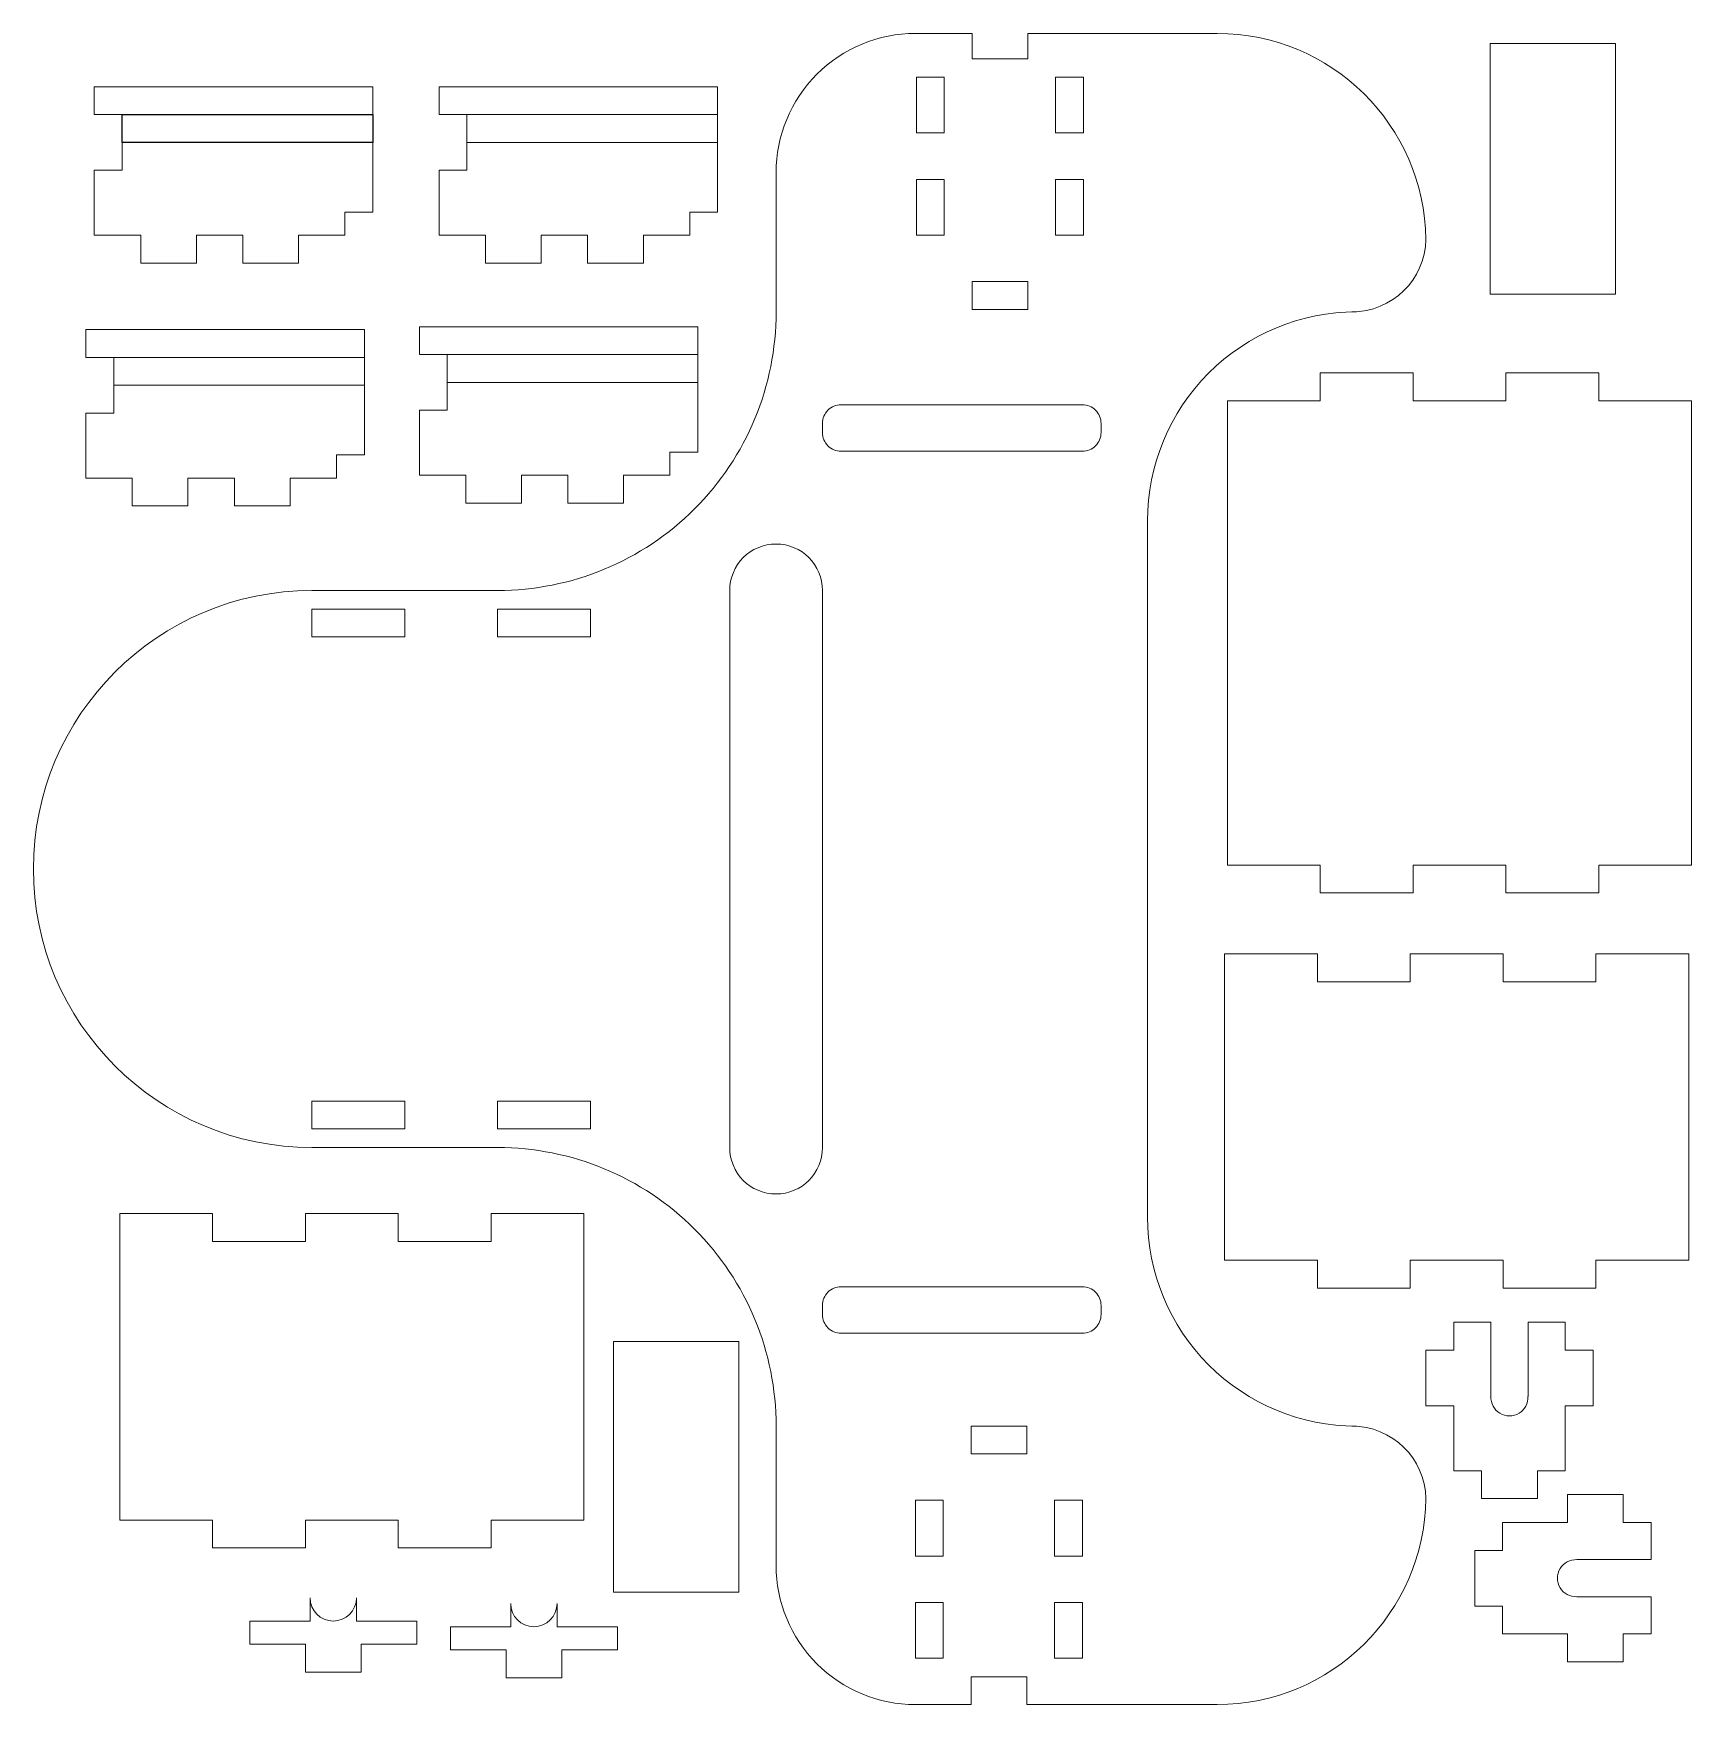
# Model space of a CAD drawing. Header units: millimetres. Extents: x -100 to 79, y -90 to 90.
import ezdxf

# ---------------------------------------------------------------- set-up
doc = ezdxf.new("R2010")
doc.units = ezdxf.units.MM
doc.header["$MEASUREMENT"] = 0

msp = doc.modelspace()

# ---------------------------------------------------------------- linework, layer by layer
at = {"color": 1, "lineweight": 0}
for p, q in [((-90.44, 81.26), (-63.44, 81.26)), ((-53.3, 81.26), (-26.3, 81.26)), ((-90.44, 78.26), (-63.44, 78.26)), ((-53.3, 78.26), (-26.3, 78.26)), ((-91.35, 55.1), (-64.35, 55.1)), ((-55.43, 55.41), (-28.43, 55.41)), ((-55.43, 52.41), (-28.43, 52.41)), ((-91.35, 52.1), (-64.35, 52.1))]:
    msp.add_line(p, q, dxfattribs=at)
for points in [[(7, -90), (7, -87), (1, -87), (1, -90), (-5, -90, -0.414214), (-20, -75), (-20, -60, 0.414214), (-50, -30), (-70, -30, -1), (-70, 30), (-50, 30, 0.414214), (-20, 60), (-20, 75, -0.414214), (-5, 90), (1.11, 90), (1.11, 87.28), (7.11, 87.28), (7.11, 90), (27.5, 90, -0.410142), (50, 67.81, -0.407391), (42, 60), (42.5, 60, 0.414214), (20, 37.5), (20, -37.5, 0.414214), (42.5, -60), (42, -60, -0.407391), (50, -67.81, -0.410142), (27.5, -90)], [(-15, 48), (-15, 47, 0.414214), (-13, 45), (13, 45, 0.414214), (15, 47), (15, 48, 0.414214), (13, 50), (-13, 50, 0.414214)], [(-15, -30), (-15, 30, 1), (-25, 30), (-25, -30, 1)], [(-15, -47), (-15, -48, 0.414214), (-13, -50), (13, -50, 0.414214), (15, -48), (15, -47, 0.414214), (13, -45), (-13, -45, 0.414214)], [(65, -51.81), (68, -51.81), (68, -57.81), (65, -57.81), (65, -64.81), (62, -64.81), (62, -67.81), (56, -67.81), (56, -64.81), (53, -64.81), (53, -57.81), (50, -57.81), (50, -51.81), (53, -51.81), (53, -48.81), (57, -48.81), (57, -56.81), (57, -56.81, 1.055595), (60.99, -56.81), (61, -56.81), (61, -48.81), (65, -48.81)], [(71.26, -82.39), (71.26, -85.39), (65.26, -85.39), (65.26, -82.39), (58.26, -82.39), (58.26, -79.39), (55.26, -79.39), (55.26, -73.39), (58.26, -73.39), (58.26, -70.39), (65.26, -70.39), (65.26, -67.39), (71.26, -67.39), (71.26, -70.39), (74.26, -70.39), (74.26, -74.39), (66.26, -74.39), (66.26, -74.39, 1.055595), (66.26, -78.38), (66.26, -78.39), (74.26, -78.39), (74.26, -82.39)], [(-65.2, -78.51, -1), (-70.2, -78.51), (-70.2, -81.01), (-76.7, -81.01), (-76.7, -83.51), (-70.7, -83.51), (-70.7, -86.51), (-64.7, -86.51), (-64.7, -83.51), (-58.7, -83.51), (-58.7, -81.01), (-65.2, -81.01)], [(-43.59, -79.12, -1), (-48.59, -79.12), (-48.59, -81.62), (-55.09, -81.62), (-55.09, -84.12), (-49.09, -84.12), (-49.09, -87.12), (-43.09, -87.12), (-43.09, -84.12), (-37.09, -84.12), (-37.09, -81.62), (-43.59, -81.62)]]:
    msp.add_lwpolyline(points, format="xyb", close=True, dxfattribs=at)
for points in [[(70.42, 88.91), (56.92, 88.91), (56.92, 61.91), (70.42, 61.91)], [(-4.89, 85.28), (-4.89, 79.28), (-1.89, 79.28), (-1.89, 85.28)], [(10.11, 85.28), (10.11, 79.28), (13.11, 79.28), (13.11, 85.28)], [(-90.44, 75.26), (-90.44, 81.26), (-93.44, 81.26), (-93.44, 84.26), (-63.44, 84.26), (-63.44, 70.76), (-66.44, 70.76), (-66.44, 68.26), (-71.44, 68.26), (-71.44, 65.26), (-77.44, 65.26), (-77.44, 68.26), (-82.44, 68.26), (-82.44, 65.26), (-88.44, 65.26), (-88.44, 68.26), (-93.44, 68.26), (-93.44, 75.26)], [(-53.3, 75.26), (-53.3, 81.26), (-56.3, 81.26), (-56.3, 84.26), (-26.3, 84.26), (-26.3, 70.76), (-29.3, 70.76), (-29.3, 68.26), (-34.3, 68.26), (-34.3, 65.26), (-40.3, 65.26), (-40.3, 68.26), (-45.3, 68.26), (-45.3, 65.26), (-51.3, 65.26), (-51.3, 68.26), (-56.3, 68.26), (-56.3, 75.26)], [(-4.89, 74.28), (-4.89, 68.28), (-1.89, 68.28), (-1.89, 74.28)], [(10.11, 74.28), (10.11, 68.28), (13.11, 68.28), (13.11, 74.28)], [(1.11, 63.28), (1.11, 60.28), (7.11, 60.28), (7.11, 63.28)], [(-91.35, 49.1), (-91.35, 55.1), (-94.35, 55.1), (-94.35, 58.1), (-64.35, 58.1), (-64.35, 44.6), (-67.35, 44.6), (-67.35, 42.1), (-72.35, 42.1), (-72.35, 39.1), (-78.35, 39.1), (-78.35, 42.1), (-83.35, 42.1), (-83.35, 39.1), (-89.35, 39.1), (-89.35, 42.1), (-94.35, 42.1), (-94.35, 49.1)], [(-55.43, 49.41), (-55.43, 55.41), (-58.43, 55.41), (-58.43, 58.41), (-28.43, 58.41), (-28.43, 44.91), (-31.43, 44.91), (-31.43, 42.41), (-36.43, 42.41), (-36.43, 39.41), (-42.43, 39.41), (-42.43, 42.41), (-47.43, 42.41), (-47.43, 39.41), (-53.43, 39.41), (-53.43, 42.41), (-58.43, 42.41), (-58.43, 49.41)], [(38.61, 0.43), (28.61, 0.43), (28.61, 50.43), (38.61, 50.43), (38.61, 53.43), (48.61, 53.43), (48.61, 50.43), (58.61, 50.43), (58.61, 53.43), (68.61, 53.43), (68.61, 50.43), (78.61, 50.43), (78.61, 0.43), (68.61, 0.43), (68.61, -2.57), (58.61, -2.57), (58.61, 0.43), (48.61, 0.43), (48.61, -2.57), (38.61, -2.57)], [(-70, 28), (-70, 25), (-60, 25), (-60, 28)], [(-50, 28), (-50, 25), (-40, 25), (-40, 28)], [(38.31, -9.14), (38.31, -12.14), (48.31, -12.14), (48.31, -9.14), (58.31, -9.14), (58.31, -12.14), (68.31, -12.14), (68.31, -9.14), (78.31, -9.14), (78.31, -42.14), (68.31, -42.14), (68.31, -45.14), (58.31, -45.14), (58.31, -42.14), (48.31, -42.14), (48.31, -45.14), (38.31, -45.14), (38.31, -42.14), (28.31, -42.14), (28.31, -9.14)], [(-60, -28), (-60, -25), (-70, -25), (-70, -28)], [(-40, -28), (-40, -25), (-50, -25), (-50, -28)], [(-80.7, -37.12), (-80.7, -40.12), (-70.7, -40.12), (-70.7, -37.12), (-60.7, -37.12), (-60.7, -40.12), (-50.7, -40.12), (-50.7, -37.12), (-40.7, -37.12), (-40.7, -70.12), (-50.7, -70.12), (-50.7, -73.12), (-60.7, -73.12), (-60.7, -70.12), (-70.7, -70.12), (-70.7, -73.12), (-80.7, -73.12), (-80.7, -70.12), (-90.7, -70.12), (-90.7, -37.12)], [(-24, -50.9), (-37.5, -50.9), (-37.5, -77.9), (-24, -77.9)], [(1, -60), (1, -63), (7, -63), (7, -60)], [(-5, -68), (-5, -74), (-2, -74), (-2, -68)], [(10, -68), (10, -74), (13, -74), (13, -68)], [(-5, -79), (-5, -85), (-2, -85), (-2, -79)], [(10, -79), (10, -85), (13, -85), (13, -79)]]:
    msp.add_lwpolyline(points, close=True, dxfattribs=at)
at = {"color": 1, "linetype": 'Continuous'}
msp.add_lwpolyline([(-90.44, 81.26), (-63.44, 81.26), (-63.44, 78.26), (-90.44, 78.26)], close=True, dxfattribs=at)

doc.saveas('drawing.dxf')
